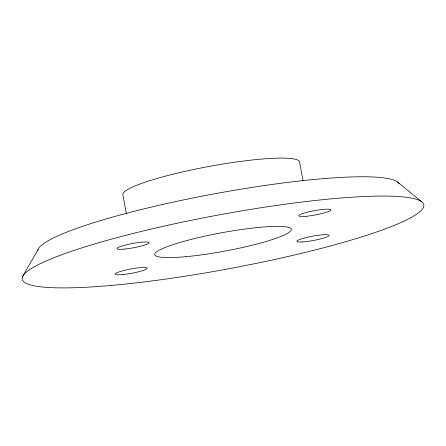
<?xml version="1.0" encoding="UTF-8"?>
<svg xmlns="http://www.w3.org/2000/svg" width="446" height="446" viewBox="0 0 446 446"><rect width="100%" height="100%" fill="white"/><g stroke="black" fill="none" stroke-linecap="round" stroke-linejoin="round"><path stroke-width="0.67" d="M22.512 276.715L38.133 249.364M397.414 181.907L421.715 201.765M303.007 180.608L299.506 161.72A89.863 12.042 -10.5 0 0 207.462 166.748A89.863 12.042 -10.5 0 0 122.89 194.885L126.391 213.773M37.793 250.736A183.813 24.63 -10.5 0 1 213.773 193.943A183.813 24.63 -10.5 0 1 399.003 183.702M111.901 285.373A204.24 27.368 -10.5 0 0 423.488 207.251A204.24 27.368 -10.5 0 0 133.61 233.33A204.24 27.368 -10.5 0 0 111.901 285.373M123.007 274.552A16.34 2.191 -10.5 0 0 147.252 268.247A16.34 2.191 -10.5 0 0 123.286 270.65A16.34 2.191 -10.5 0 0 123.007 274.552M124.835 249.041A16.34 2.191 -10.5 0 0 149.081 242.735A16.34 2.191 -10.5 0 0 125.12 245.133A16.34 2.191 -10.5 0 0 124.835 249.041M306.642 216.221A16.34 2.191 -10.5 0 0 330.887 209.915A16.34 2.191 -10.5 0 0 306.926 212.318A16.34 2.191 -10.5 0 0 306.642 216.221M302.115 241.949A16.34 2.191 -10.5 0 0 328.674 235.962A16.34 2.191 -10.5 0 0 308.175 237.082A16.34 2.191 -10.5 0 0 302.115 241.949M185.224 256.734A69.442 9.305 -10.5 0 0 291.166 230.175A69.442 9.305 -10.5 0 0 192.605 239.039A69.442 9.305 -10.5 0 0 185.224 256.734"/></g></svg>
